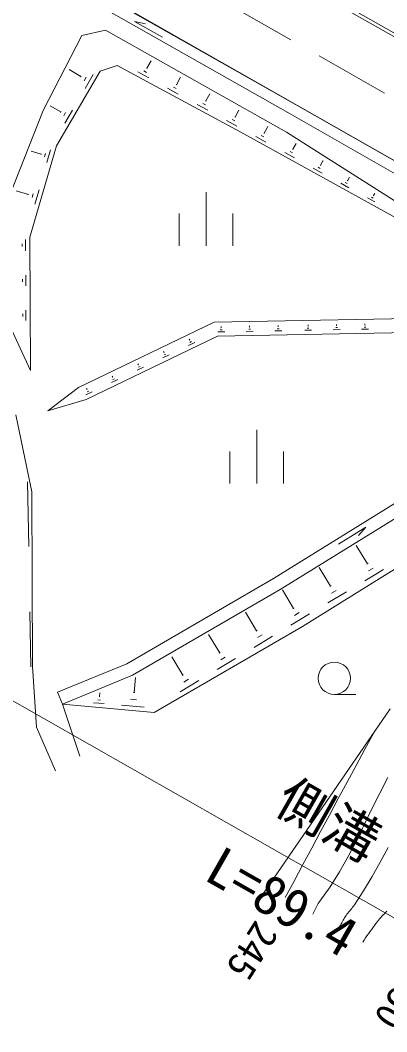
# Model space of a CAD drawing. Units: millimetres, scale not verified. Extents: x 40000 to 680000, y 20000 to 380000.
# Drawn here: x 118302 to 135334, y 243697 to 290758 of the extents above; entities that cross this region are included whole.
import ezdxf
from ezdxf.enums import TextEntityAlignment as Align

# ---------------------------------------------------------------- set-up
doc = ezdxf.new("R2010")
doc.units = ezdxf.units.MM
doc.header["$LTSCALE"] = 1000
doc.linetypes.add('CHAIN', pattern=[18.5, 12, -1.5, 3.5, -1.5])
for name, color, linetype, lineweight in [('M-BGD', 7, 'Continuous', 13), ('M-BMK', 2, 'CHAIN', 13), ('M-STR-HTXT', 7, 'Continuous', 13)]:
    doc.layers.add(name, color=color, linetype=linetype, lineweight=lineweight)
doc.styles.add('@ＭＳ ゴシック', font='')
doc.styles.add('ＭＳ ゴシック', font='')
doc.styles.get('@ＭＳ ゴシック').set_extended_font_data('@MS Gothic')
doc.styles.get('ＭＳ ゴシック').set_extended_font_data('MS Gothic')

msp = doc.modelspace()

# ---------------------------------------------------------------- linework, layer by layer
at = {"layer": 'M-BGD'}
for p, q in [((86415, 312292), (170977, 264139)), ((124798, 296170), (136794, 289358)), ((124872, 296300), (136868, 289488)), ((121088, 292515), (131089, 286838)), ((120841, 292081), (130842, 286404)), ((123609, 290706), (124913, 289966)), ((123609, 290706), (124118, 290590)), ((121162, 290045), (119371, 286559)), ((122270, 290301), (121162, 290045)), ((130669, 285554), (122270, 290301)), ((122020, 288393), (122812, 288653)), ((122812, 288653), (128559, 285550)), ((124173, 288530), (124205, 288512)), ((124189, 288521), (124384, 288876)), ((119983, 284915), (122020, 288393)), ((121118, 288140), (120572, 288460)), ((121130, 288161), (121106, 288120)), ((121360, 288107), (121265, 287945)), ((121697, 288237), (121317, 287588)), ((123769, 288356), (124275, 288078)), ((124042, 288404), (124169, 288334)), ((125563, 287759), (125752, 288103)), ((125150, 287597), (125648, 287323)), ((125419, 287644), (125543, 287575)), ((125548, 287768), (125579, 287751)), ((126930, 287002), (127112, 287334)), ((120185, 286492), (119697, 286778)), ((126523, 286843), (127013, 286573)), ((126788, 286889), (126910, 286821)), ((126914, 287010), (126945, 286994)), ((131089, 286838), (146708, 277918)), ((119371, 286559), (117639, 282161)), ((120196, 286511), (120174, 286473)), ((120412, 286461), (120323, 286309)), ((120728, 286582), (120372, 285974)), ((128148, 286138), (128269, 286072)), ((128273, 286258), (128303, 286241)), ((128288, 286249), (128464, 286570)), ((130842, 286404), (146451, 277489)), ((127888, 286093), (128370, 285828)), ((129638, 285501), (129808, 285811)), ((128559, 285550), (138645, 279953)), ((129245, 285347), (129719, 285087)), ((129501, 285391), (129619, 285326)), ((129623, 285509), (129653, 285493)), ((136316, 281965), (130669, 285554)), ((118746, 280669), (119983, 284915)), ((119711, 284722), (119541, 284135)), ((130957, 284762), (130986, 284746)), ((130972, 284754), (131122, 285027)), ((119274, 284530), (118809, 284665)), ((119279, 284549), (119269, 284512)), ((119471, 284553), (119429, 284406)), ((130593, 284606), (131049, 284355)), ((130839, 284649), (130953, 284586)), ((131918, 283878), (132332, 283650)), ((132142, 283917), (132245, 283860)), ((132249, 284019), (132275, 284005)), ((132262, 284012), (132380, 284228)), ((133511, 283294), (133599, 283454)), ((119174, 282867), (118983, 282207)), ((133202, 283172), (133575, 282967)), ((133403, 283207), (133497, 283156)), ((133500, 283300), (133523, 283287)), ((118683, 282652), (118112, 282817)), ((118689, 282672), (118677, 282631)), ((118905, 282677), (118857, 282512)), ((126937, 280267), (126937, 282767)), ((134445, 282489), (134779, 282306)), ((134626, 282520), (134709, 282475)), ((134712, 282603), (134733, 282592)), ((134722, 282598), (134780, 282704)), ((125687, 280267), (125687, 281767)), ((128187, 280267), (128187, 281767)), ((118547, 280558), (118550, 280031)), ((118783, 274469), (118746, 280669)), ((118390, 280359), (118391, 280228)), ((118406, 278712), (118406, 278585)), ((118557, 278903), (118560, 278396)), ((118566, 277277), (118569, 276790)), ((118421, 277094), (118422, 276972)), ((127316, 276704), (136860, 276885)), ((117818, 276543), (118783, 274469)), ((121010, 273669), (127316, 276704)), ((127480, 276257), (127805, 276263)), ((127600, 276357), (127681, 276359)), ((127628, 276455), (127649, 276456)), ((127638, 276455), (127637, 276510)), ((128804, 276282), (129128, 276289)), ((128924, 276382), (129005, 276383)), ((128953, 276480), (128973, 276480)), ((128963, 276480), (128962, 276534)), ((130128, 276307), (130452, 276314)), ((130248, 276407), (130329, 276408)), ((130276, 276504), (130296, 276505)), ((130286, 276505), (130285, 276557)), ((131521, 276334), (131844, 276340)), ((131640, 276433), (131721, 276434)), ((131669, 276530), (131689, 276531)), ((131679, 276530), (131678, 276582)), ((132844, 276359), (133166, 276365)), ((132963, 276458), (133043, 276459)), ((132991, 276555), (133011, 276555)), ((133001, 276555), (133000, 276606)), ((134165, 276384), (134487, 276390)), ((134284, 276482), (134365, 276484)), ((134312, 276579), (134333, 276580)), ((134322, 276580), (134322, 276630)), ((121361, 273116), (127470, 276057)), ((126181, 275875), (126157, 275925)), ((126172, 275871), (126190, 275880)), ((126187, 275770), (126260, 275805)), ((127470, 276057), (136867, 276235)), ((124987, 275300), (124964, 275350)), ((126119, 275629), (126412, 275770)), ((124926, 275054), (125218, 275195)), ((124978, 275296), (124997, 275305)), ((124993, 275195), (125066, 275230)), ((123732, 274479), (124025, 274620)), ((123794, 274726), (123770, 274775)), ((123784, 274721), (123803, 274730)), ((123799, 274620), (123872, 274655)), ((122538, 273905), (122831, 274046)), ((122600, 274151), (122576, 274200)), ((122591, 274147), (122609, 274155)), ((122605, 274045), (122679, 274081)), ((119580, 272583), (121010, 273669)), ((121344, 273330), (121637, 273471)), ((121406, 273576), (121382, 273626)), ((121397, 273572), (121415, 273581)), ((121411, 273471), (121485, 273506)), ((121361, 273116), (119580, 272583)), ((118100, 272402), (118848, 268820)), ((129291, 269201), (129291, 271701)), ((128041, 269201), (128041, 270701)), ((130541, 269201), (130541, 270701)), ((138119, 269775), (130077, 264781)), ((118639, 269288), (118696, 266274)), ((138435, 269266), (130386, 264267)), ((118865, 260693), (118848, 268820)), ((134360, 267171), (133086, 266379)), ((134360, 267171), (134014, 266779)), ((134438, 265462), (133917, 266327)), ((136736, 265867), (131415, 262552)), ((134465, 265478), (134411, 265446)), ((132720, 264426), (132200, 265290)), ((135181, 265204), (134318, 264684)), ((134702, 265268), (134486, 265138)), ((130077, 264781), (123250, 260820)), ((130386, 264267), (123516, 260281)), ((131002, 263391), (130483, 264254)), ((133462, 264169), (132600, 263650)), ((132746, 264442), (132693, 264410)), ((132983, 264233), (132767, 264103)), ((118753, 263236), (118800, 260682)), ((129285, 262357), (128767, 263218)), ((131743, 263134), (130882, 262616)), ((131029, 263408), (130975, 263375)), ((131265, 263198), (131050, 263068)), ((131415, 262552), (124520, 258551)), ((127570, 261323), (127053, 262183)), ((129312, 262373), (129259, 262341)), ((129548, 262164), (129333, 262034)), ((130026, 262100), (129166, 261582)), ((127597, 261339), (127543, 261307)), ((123250, 260820), (120034, 259492)), ((125855, 260290), (125339, 261148)), ((128310, 261067), (127451, 260549)), ((127832, 261130), (127618, 261001)), ((119053, 257870), (118865, 260693)), ((123516, 260281), (120263, 258938)), ((125882, 260306), (125829, 260274)), ((123594, 259479), (123658, 260179)), ((126594, 260034), (125736, 259517)), ((126118, 260097), (125903, 259968)), ((120034, 259492), (120263, 258938)), ((121980, 259287), (121996, 259462)), ((123628, 259476), (123561, 259482)), ((132898, 259393), (133898, 259393)), ((120263, 258938), (124520, 258551)), ((120263, 258938), (121064, 256525)), ((122204, 258962), (121701, 259008)), ((122029, 259130), (121903, 259142)), ((121996, 259286), (121964, 259288)), ((124068, 258793), (123005, 258890)), ((123698, 259148), (123433, 259172)), ((135489, 258716), (129546, 250051)), ((119940, 255836), (119053, 257870))]:
    msp.add_line(p, q, dxfattribs=at)
for points in [[(130616, 249939), (131028, 250706), (131439, 251474), (131850, 252241), (132261, 253009), (132673, 253776), (133084, 254544), (133495, 255311), (133907, 256078), (134320, 256845), (134733, 257612)], [(131892, 249175), (131931, 249231), (131967, 249289), (131999, 249349), (132029, 249411), (132059, 249473), (132088, 249536), (132118, 249597), (132150, 249658), (132185, 249716), (132224, 249772), (132698, 250441), (133132, 251137), (133534, 251852), (133914, 252582), (134281, 253321), (134643, 254063), (135011, 254802), (135392, 255533)], [(133097, 248496), (133128, 248551), (133159, 248606), (133190, 248661), (133220, 248716), (133251, 248771), (133281, 248826), (133312, 248882), (133342, 248937), (133373, 248992), (133404, 249047), (133441, 249107), (133481, 249164), (133523, 249220), (133568, 249275), (133613, 249329), (133659, 249383), (133705, 249437), (133749, 249491), (133793, 249547), (133833, 249604), (134252, 250253), (134650, 250916), (135032, 251589), (135403, 252267)], [(134219, 247863), (134282, 247963), (134347, 248062), (134414, 248159), (134482, 248255), (134552, 248350), (134623, 248445), (134693, 248539), (134764, 248634), (134833, 248730), (134901, 248826), (134950, 248892), (135002, 248954), (135056, 249015), (135112, 249074), (135169, 249133), (135227, 249191), (135283, 249250), (135339, 249310)]]:
    msp.add_lwpolyline(points, dxfattribs=at)
msp.add_circle((132898, 260143), 750, dxfattribs=at)
at = {"layer": 'M-BMK'}
msp.add_line((88304, 314094), (172214, 266311), dxfattribs=at)
at = {"layer": 'M-STR-HTXT'}
msp.add_line((91402, 274208), (171437, 228632), dxfattribs=at)

# ---------------------------------------------------------------- texts
at = {"layer": 'M-BGD', "style": 'ＭＳ ゴシック'}
for s, p in [('245', (129812, 248594)), ('250', (136691, 246269))]:
    msp.add_text(s, height=1320, rotation=237.504, dxfattribs=at).set_placement(p, align=Align.MIDDLE_LEFT)
at = {"layer": 'M-STR-HTXT', "style": 'ＭＳ ゴシック'}
msp.add_text('側溝', height=1833, rotation=330.341, dxfattribs=at).set_placement((131915, 252289), align=Align.BOTTOM_CENTER)
at = {"layer": 'M-STR-HTXT', "style": '@ＭＳ ゴシック'}
msp.add_text('L=89.4', height=1833, rotation=330.341, dxfattribs=at).set_placement((130925, 250551), align=Align.TOP_CENTER)

doc.saveas('drawing.dxf')
